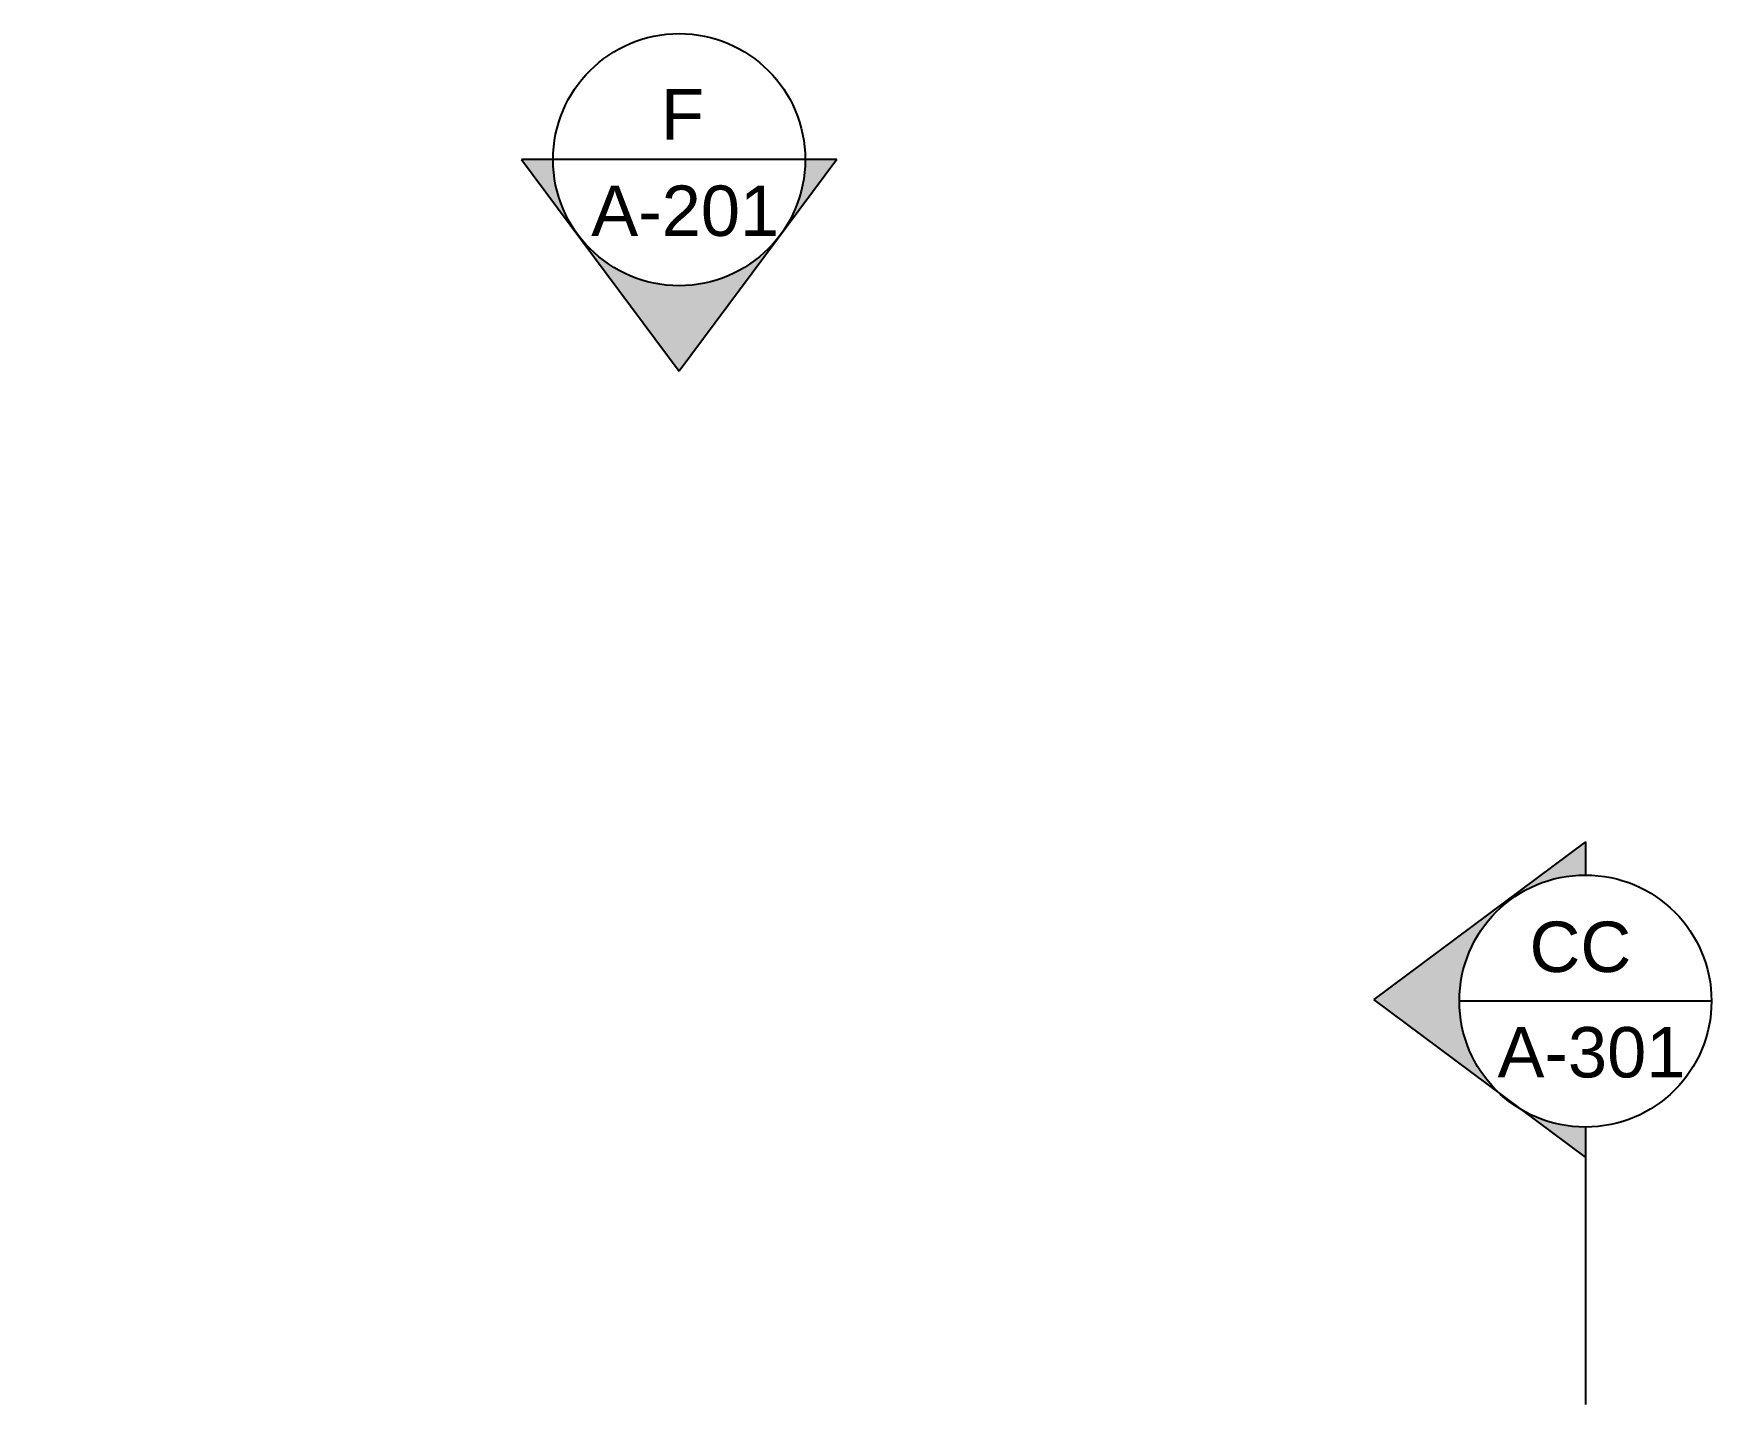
# Model space of a CAD drawing. Header units: millimetres. Extents: x 17951 to 20510, y 16877 to 18330.
# Drawn here: x 19939.1 to 20138.7, y 18167.3 to 18330.4 of the extents above; entities that cross this region are included whole.
import ezdxf

# ---------------------------------------------------------------- set-up
doc = ezdxf.new("R2010")
doc.units = ezdxf.units.MM
doc.layers.add('SECT-SYMB', color=6, linetype='Continuous')
doc.styles.get("Standard").update_dxf_attribs({"font": 'arial.ttf'})

msp = doc.modelspace()

# ---------------------------------------------------------------- hatches: boundary and pattern name
at = {"layer": 'SECT-SYMB'}
h = msp.add_hatch(color=6, dxfattribs=at)
h.dxf.hatch_style = 1
h.paths.add_polyline_path([(19019.93, 18306.47, -0.501749), (18995.88, 18306.47), (19007.9, 18290.27)])
h.paths.add_polyline_path([(18992.9, 18315.43), (18989.14, 18315.43), (18995.88, 18306.47, -0.16156)])
h.paths.add_polyline_path([(19026.67, 18315.43), (19022.9, 18315.43, -0.16156), (19019.93, 18306.47)])
h.paths.add_polyline_path([(19100.82, 18232.34), (19084.62, 18220.32), (19100.82, 18208.29, -0.236806), (19094.79, 18220.32, -0.236806)])
h.paths.add_polyline_path([(19109.79, 18205.32, -0.16156), (19100.82, 18208.29), (19109.79, 18201.55), (19109.79, 18202.32)])
h.paths.add_polyline_path([(19109.79, 18239.09), (19100.82, 18232.34, -0.16156), (19109.79, 18235.32)])
h.paths.add_polyline_path([(18885.21, 18232.16), (18869.01, 18220.13), (18885.21, 18208.11, -0.236806), (18879.18, 18220.13, -0.236806)])
h.paths.add_polyline_path([(18894.18, 18238.9), (18885.21, 18232.16, -0.16156), (18894.18, 18235.13)])
h.paths.add_polyline_path([(18894.18, 18205.13, -0.16156), (18885.21, 18208.11), (18894.18, 18201.36), (18894.18, 18202.13)])
h.paths.add_polyline_path([(19889.5, 18215.28, -0.236806), (19895.53, 18227.31), (19879.33, 18215.28), (19895.53, 18203.26, -0.236806)])
h.paths.add_polyline_path([(19904.5, 18234.05), (19895.53, 18227.31, -0.16156), (19904.5, 18230.28)])
h.paths.add_polyline_path([(19904.5, 18200.28, -0.16156), (19895.53, 18203.26), (19904.5, 18196.52)])
h.paths.add_polyline_path([(20027.91, 18306.47, -0.501749), (20003.86, 18306.47), (20015.89, 18290.27)])
h.paths.add_polyline_path([(20000.89, 18315.43), (19997.12, 18315.43), (20003.86, 18306.47, -0.16156)])
h.paths.add_polyline_path([(20034.65, 18315.43), (20030.89, 18315.43, -0.16156), (20027.91, 18306.47)])
h.paths.add_polyline_path([(20123.73, 18230.3), (20123.73, 18234.24), (20098.56, 18215.47), (20113.47, 18204.35, -0.20736), (20108.73, 18215.3, -0.414214)])
h.paths.add_polyline_path([(20123.73, 18200.3, -0.13289), (20116.16, 18202.34), (20123.73, 18196.71), (20123.73, 18197.3)])

# ---------------------------------------------------------------- linework, layer by layer
for p, q in [((19997.12, 18315.43), (20015.89, 18290.27)), ((20034.65, 18315.43), (19997.12, 18315.43)), ((20034.65, 18315.43), (20015.89, 18290.27)), ((20123.73, 18234.24), (20098.56, 18215.47)), ((20123.73, 18234.24), (20123.73, 18230.3)), ((20123.73, 18196.71), (20098.56, 18215.47)), ((20138.73, 18215.3), (20108.73, 18215.3)), ((20123.73, 18200.3), (20123.73, 18197.3)), ((20123.73, 18197.3), (20123.73, 18167.3))]:
    msp.add_line(p, q, dxfattribs=at)
for centre in [(20015.89, 18315.43), (20123.73, 18215.3)]:
    msp.add_circle(centre, 15, dxfattribs=at)

# ---------------------------------------------------------------- texts
for s, p in [('F', (20013.73, 18317.82)), ('A-201', (20005.43, 18306.35)), ('CC', (20117.08, 18218.76)), ('A-301', (20113.27, 18206.21))]:
    msp.add_text(s, height=6, dxfattribs=at).set_placement(p)

doc.saveas('drawing.dxf')
